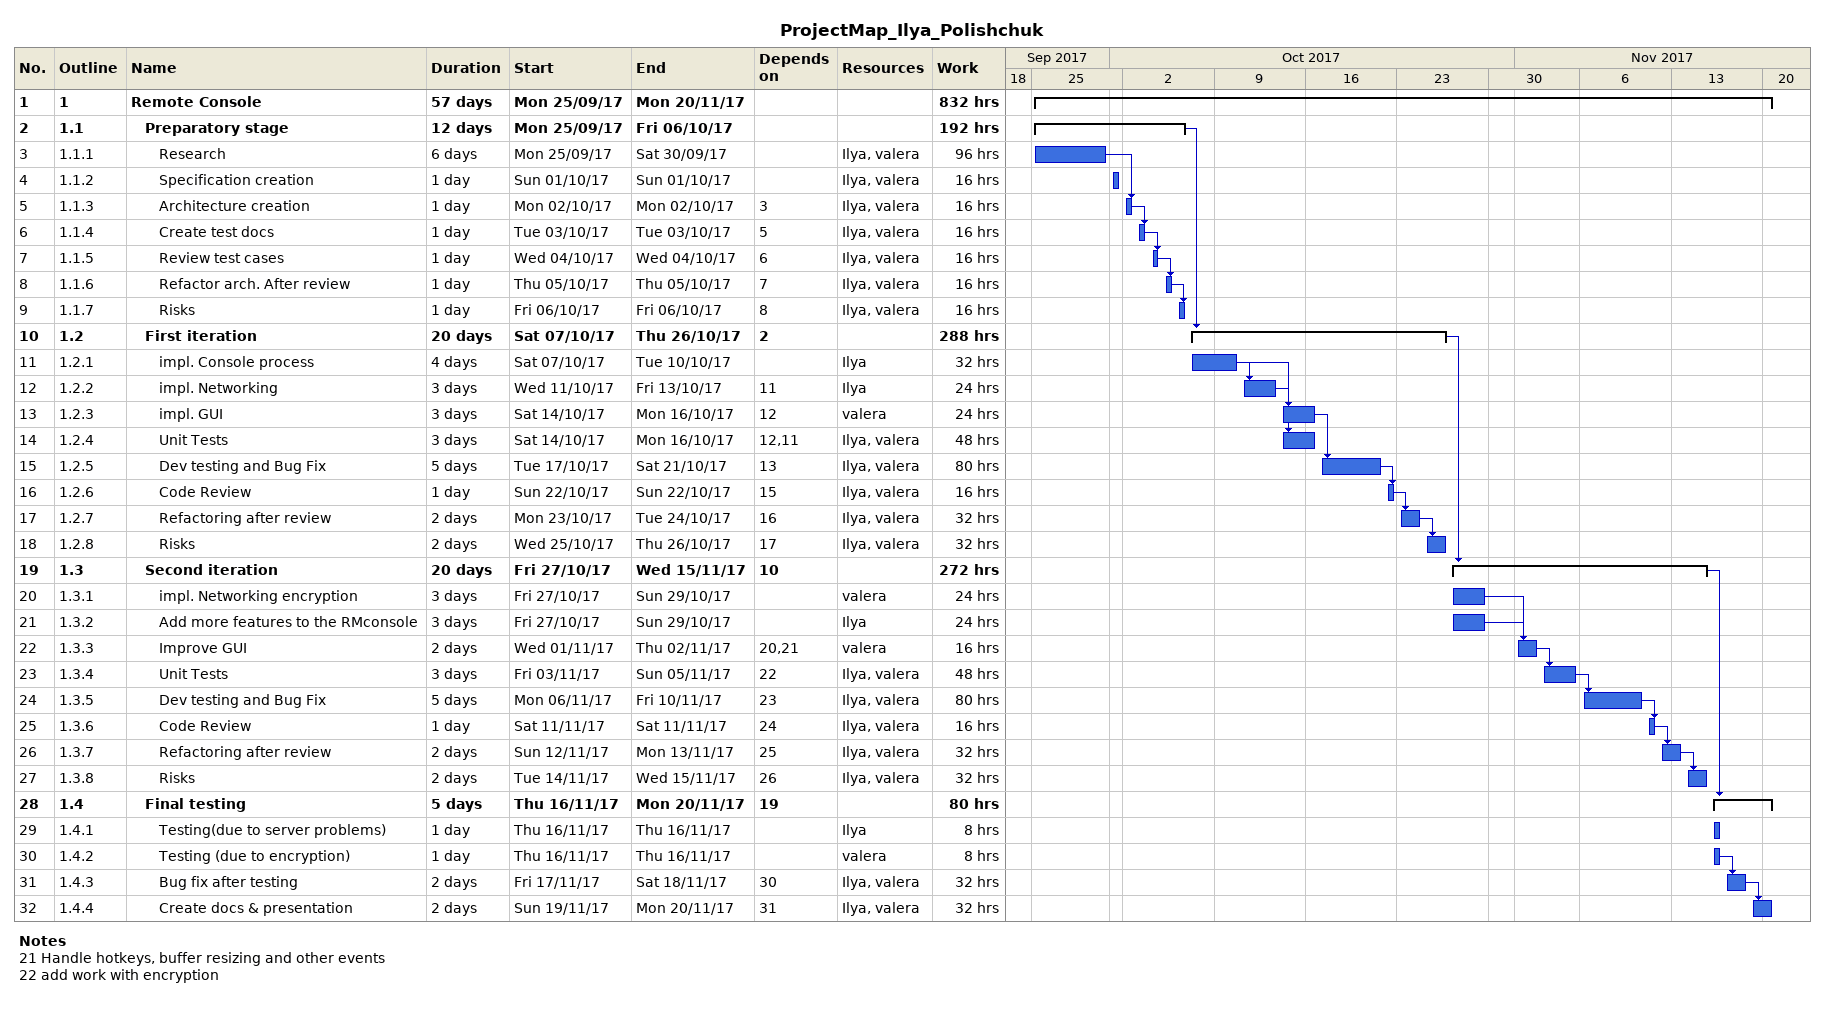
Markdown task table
ProjectMap_Ilya_Polishchuk

| ID | WBS | Task | Duration | Start | Finish | Predecessors | Resources | Work (h) |
|---|---|---|---|---|---|---|---|---|
| 1 | 1 | **Remote Console** | 57d | 2017-09-25 | 2017-11-20 |  |  | 832 |
| 2 | 1.1 | **Preparatory stage** | 12d | 2017-09-25 | 2017-10-06 |  |  | 192 |
| 3 | 1.1.1 | Research | 6d | 2017-09-25 | 2017-09-30 |  | Ilya, valera | 96 |
| 4 | 1.1.2 | Specification creation | 1d | 2017-10-01 | 2017-10-01 |  | Ilya, valera | 16 |
| 5 | 1.1.3 | Architecture creation | 1d | 2017-10-02 | 2017-10-02 | 3 | Ilya, valera | 16 |
| 6 | 1.1.4 | Create test docs | 1d | 2017-10-03 | 2017-10-03 | 5 | Ilya, valera | 16 |
| 7 | 1.1.5 | Review test cases | 1d | 2017-10-04 | 2017-10-04 | 6 | Ilya, valera | 16 |
| 8 | 1.1.6 | Refactor arch. After review | 1d | 2017-10-05 | 2017-10-05 | 7 | Ilya, valera | 16 |
| 9 | 1.1.7 | Risks | 1d | 2017-10-06 | 2017-10-06 | 8 | Ilya, valera | 16 |
| 10 | 1.2 | **First iteration** | 20d | 2017-10-07 | 2017-10-26 | 2 |  | 288 |
| 11 | 1.2.1 | impl. Console process | 4d | 2017-10-07 | 2017-10-10 |  | Ilya | 32 |
| 12 | 1.2.2 | impl. Networking | 3d | 2017-10-11 | 2017-10-13 | 11 | Ilya | 24 |
| 13 | 1.2.3 | impl. GUI | 3d | 2017-10-14 | 2017-10-16 | 12 | valera | 24 |
| 14 | 1.2.4 | Unit Tests | 3d | 2017-10-14 | 2017-10-16 | 12, 11 | Ilya, valera | 48 |
| 15 | 1.2.5 | Dev testing and Bug Fix | 5d | 2017-10-17 | 2017-10-21 | 13 | Ilya, valera | 80 |
| 16 | 1.2.6 | Code Review | 1d | 2017-10-22 | 2017-10-22 | 15 | Ilya, valera | 16 |
| 17 | 1.2.7 | Refactoring after review | 2d | 2017-10-23 | 2017-10-24 | 16 | Ilya, valera | 32 |
| 18 | 1.2.8 | Risks | 2d | 2017-10-25 | 2017-10-26 | 17 | Ilya, valera | 32 |
| 19 | 1.3 | **Second iteration** | 20d | 2017-10-27 | 2017-11-15 | 10 |  | 272 |
| 20 | 1.3.1 | impl. Networking encryption | 3d | 2017-10-27 | 2017-10-29 |  | valera | 24 |
| 21 | 1.3.2 | Add more features to the RMconsole | 3d | 2017-10-27 | 2017-10-29 |  | Ilya | 24 |
| 22 | 1.3.3 | Improve GUI | 2d | 2017-11-01 | 2017-11-02 | 20, 21 | valera | 16 |
| 23 | 1.3.4 | Unit Tests | 3d | 2017-11-03 | 2017-11-05 | 22 | Ilya, valera | 48 |
| 24 | 1.3.5 | Dev testing and Bug Fix | 5d | 2017-11-06 | 2017-11-10 | 23 | Ilya, valera | 80 |
| 25 | 1.3.6 | Code Review | 1d | 2017-11-11 | 2017-11-11 | 24 | Ilya, valera | 16 |
| 26 | 1.3.7 | Refactoring after review | 2d | 2017-11-12 | 2017-11-13 | 25 | Ilya, valera | 32 |
| 27 | 1.3.8 | Risks | 2d | 2017-11-14 | 2017-11-15 | 26 | Ilya, valera | 32 |
| 28 | 1.4 | **Final testing** | 5d | 2017-11-16 | 2017-11-20 | 19 |  | 80 |
| 29 | 1.4.1 | Testing(due to server problems) | 1d | 2017-11-16 | 2017-11-16 |  | Ilya | 8 |
| 30 | 1.4.2 | Testing (due to encryption) | 1d | 2017-11-16 | 2017-11-16 |  | valera | 8 |
| 31 | 1.4.3 | Bug fix after testing | 2d | 2017-11-17 | 2017-11-18 | 30 | Ilya, valera | 32 |
| 32 | 1.4.4 | Create docs & presentation | 2d | 2017-11-19 | 2017-11-20 | 31 | Ilya, valera | 32 |

Notes
- 21: Handle hotkeys, buffer resizing and other events
- 22: add work with encryption
